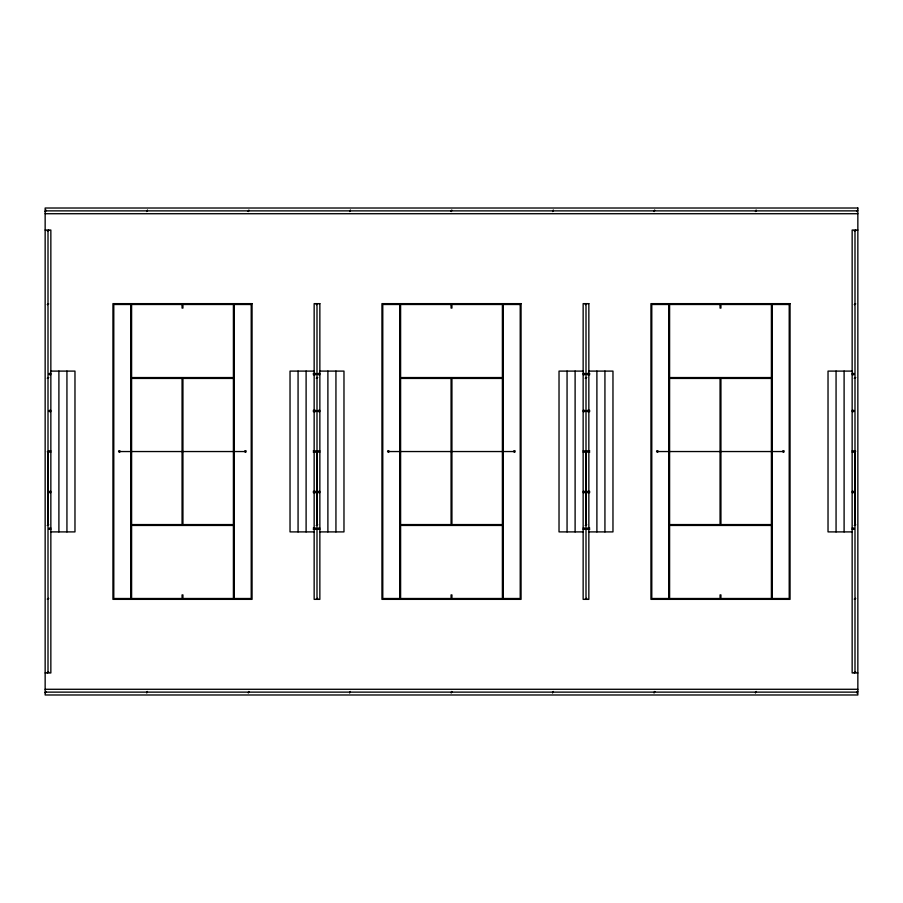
<?xml version="1.0" encoding="UTF-8"?>
<svg xmlns="http://www.w3.org/2000/svg" width="903" height="903" viewBox="0 0 903 903"><rect width="100%" height="100%" fill="white"/><g stroke="black" fill="none" stroke-linecap="round" stroke-linejoin="round"><path stroke-width="1.35" d="M48.006 524.824L48.006 451.805M316.998 524.824L316.998 451.805M586.002 524.824L586.002 451.805M854.994 524.824L854.994 451.805M45.364 210.873L857.557 210.873M45.15 213.718L857.85 213.718M45.15 230.039L50.85 230.039L50.85 672.961L45.15 672.961M857.85 230.039L852.15 230.039L852.15 672.961L857.85 672.961M50.85 371.099L74.972 371.099L74.972 531.901L50.85 531.901M314.154 371.099L290.032 371.099L290.032 531.901L314.154 531.901M319.854 371.099L343.975 371.099L343.975 531.901L319.854 531.901M583.146 371.099L559.025 371.099L559.025 531.901L583.146 531.901M588.846 371.099L612.968 371.099L612.968 531.901L588.846 531.901M852.15 371.099L828.028 371.099L828.028 531.901L852.15 531.901M50.85 373.447L49.236 373.447L49.236 374.689L50.85 374.689M313.251 373.447L315.768 373.447L315.768 374.689L313.251 374.689M319.854 373.447L318.24 373.447L318.24 374.689L319.854 374.689M583.146 373.447L584.76 373.447L584.76 374.689L583.146 374.689M589.749 373.447L587.232 373.447L587.232 374.689L589.749 374.689M852.15 373.447L853.764 373.447L853.764 374.689L852.15 374.689M50.85 410.368L49.236 410.368L49.236 411.61L50.85 411.61M313.251 410.368L315.768 410.368L315.768 411.61L313.251 411.61M319.854 410.368L318.24 410.368L318.24 411.61L319.854 411.61M583.146 410.368L584.76 410.368L584.76 411.61L583.146 411.61M589.749 410.368L587.232 410.368L587.232 411.61L589.749 411.61M852.15 410.368L853.764 410.368L853.764 411.61L852.15 411.61M50.85 450.879L49.236 450.879L49.236 452.121L50.85 452.121M313.251 450.879L315.768 450.879L315.768 452.121L313.251 452.121M319.854 450.879L318.24 450.879L318.24 452.121L319.854 452.121M583.146 450.879L584.76 450.879L584.76 452.121L583.146 452.121M589.749 450.879L587.232 450.879L587.232 452.121L589.749 452.121M852.15 450.879L853.764 450.879L853.764 452.121L852.15 452.121M119.862 451.545L245.142 451.545M388.866 451.545L514.134 451.545M657.858 451.545L783.138 451.545M50.85 491.39L49.236 491.39L49.236 492.632L50.85 492.632M313.251 491.39L315.768 491.39L315.768 492.632L313.251 492.632M319.854 491.39L318.24 491.39L318.24 492.632L319.854 492.632M583.146 491.39L584.76 491.39L584.76 492.632L583.146 492.632M589.749 491.39L587.232 491.39L587.232 492.632L589.749 492.632M852.15 491.39L853.764 491.39L853.764 492.632L852.15 492.632M50.85 528.074L49.236 528.074L49.236 529.305L50.85 529.305M313.251 528.074L315.768 528.074L315.768 529.305L313.251 529.305M319.854 528.074L318.24 528.074L318.24 529.305L319.854 529.305M583.146 528.074L584.76 528.074L584.76 529.305L583.146 529.305M589.749 528.074L587.232 528.074L587.232 529.305L589.749 529.305M852.15 528.074L853.764 528.074L853.764 529.305L852.15 529.305M45.15 689.282L857.85 689.282M45.364 692.127L857.557 692.127M854.994 230.908L854.994 598.452M854.994 599.073L854.994 672.092M844.102 371.099L844.102 531.901M836.065 371.099L836.065 531.901M604.931 371.099L604.931 531.901M596.894 371.099L596.894 531.901M586.002 303.927L586.002 598.452M575.109 371.099L575.109 531.901M567.061 371.099L567.061 531.901M335.939 371.099L335.939 531.901M327.891 371.099L327.891 531.901M316.998 303.927L316.998 598.452M306.106 371.099L306.106 531.901M298.069 371.099L298.069 531.901M66.935 371.099L66.935 531.901M58.898 371.099L58.898 531.901M48.006 230.908L48.006 598.452M48.006 599.073L48.006 672.092M118.553 451.263C119.681 454.773 121.273 448.78 118.553 451.263M244.679 451.263C245.808 454.785 247.399 448.78 244.679 451.263M387.545 451.263C388.674 454.773 390.277 448.78 387.545 451.263M513.672 451.263C514.812 454.785 516.403 448.78 513.672 451.263M656.549 451.263C657.677 454.773 659.269 448.78 656.549 451.263M782.675 451.263C783.804 454.785 785.396 448.78 782.675 451.263M857.85 208.017L45.15 208.017L45.15 694.983L857.85 694.983L857.85 208.017M45.985 210.252L45.364 211.483L45.985 210.252M147.437 210.252L146.817 211.483L147.437 210.252M248.901 210.252L248.28 211.483L248.901 210.252M350.353 210.252L349.732 211.483L350.353 210.252M451.805 210.252L451.195 211.483L451.805 210.252M553.246 210.252L552.625 211.483L553.246 210.252M654.686 210.252L654.065 211.483L654.686 210.252M756.116 210.252L755.495 211.483L756.116 210.252M857.557 210.252L856.936 211.483L857.557 210.252M48.615 230.288L47.385 230.908L48.615 230.288M855.615 230.288L854.385 230.908L855.615 230.288M252.061 303.645L112.943 303.645L112.943 599.355L252.061 599.355L252.061 303.645M319.854 303.645L314.154 303.645L314.154 599.355L319.854 599.355L319.854 303.645M521.054 303.645L381.946 303.645L381.946 599.355L521.054 599.355L521.054 303.645M588.846 303.645L583.146 303.645L583.146 599.355L588.846 599.355L588.846 303.645M790.057 303.645L650.939 303.645L650.939 599.355L790.057 599.355L790.057 303.645M48.615 303.927L47.385 304.548L48.615 303.927M317.619 303.927L316.377 304.548L317.619 303.927M586.623 303.927L585.381 304.548L586.623 303.927M855.615 303.927L854.385 304.548L855.615 303.927M130.732 304.492L113.789 304.492L113.789 598.508L130.732 598.508L130.732 304.492M182.067 304.492L131.601 304.492L131.601 377.556L233.403 377.556L233.403 304.492L182.937 304.492L182.937 308.092L182.067 308.092L182.067 304.492M251.215 304.492L234.272 304.492L234.272 598.508L251.215 598.508L251.215 304.492M399.736 304.492L382.782 304.492L382.782 598.508L399.736 598.508L399.736 304.492M451.071 304.492L400.605 304.492L400.605 377.556L502.395 377.556L502.395 304.492L451.929 304.492L451.929 308.092L451.071 308.092L451.071 304.492M520.218 304.492L503.264 304.492L503.264 598.508L520.218 598.508L520.218 304.492M668.728 304.492L651.785 304.492L651.785 598.508L668.728 598.508L668.728 304.492M720.063 304.492L669.597 304.492L669.597 377.556L771.399 377.556L771.399 304.492L720.933 304.492L720.933 308.092L720.063 308.092L720.063 304.492M789.211 304.492L772.268 304.492L772.268 598.508L789.211 598.508L789.211 304.492M48.615 377.556L47.385 378.176L48.615 377.556M317.619 377.556L316.377 378.176L317.619 377.556M586.623 377.556L585.381 378.176L586.623 377.556M855.615 377.556L854.385 378.176L855.615 377.556M182.067 378.425L131.601 378.425L131.601 524.575L182.067 524.575L182.067 378.425M233.403 378.425L182.937 378.425L182.937 524.575L233.403 524.575L233.403 378.425M451.071 378.425L400.605 378.425L400.605 524.575L451.071 524.575L451.071 378.425M502.395 378.425L451.929 378.425L451.929 524.575L502.395 524.575L502.395 378.425M720.063 378.425L669.597 378.425L669.597 524.575L720.063 524.575L720.063 378.425M771.399 378.425L720.933 378.425L720.933 524.575L771.399 524.575L771.399 378.425M48.615 451.195L47.385 451.805L48.615 451.195M317.619 451.195L316.377 451.805L317.619 451.195M586.623 451.195L585.381 451.805L586.623 451.195M855.615 451.195L854.385 451.805L855.615 451.195M48.615 524.824L47.385 525.444L48.615 524.824M317.619 524.824L316.377 525.444L317.619 524.824M586.623 524.824L585.381 525.444L586.623 524.824M855.615 524.824L854.385 525.444L855.615 524.824M233.403 525.444L131.601 525.444L131.601 598.508L182.067 598.508L182.067 594.908L182.937 594.908L182.937 598.508L233.403 598.508L233.403 525.444M502.395 525.444L400.605 525.444L400.605 598.508L451.071 598.508L451.071 594.908L451.929 594.908L451.929 598.508L502.395 598.508L502.395 525.444M771.399 525.444L669.597 525.444L669.597 598.508L720.063 598.508L720.063 594.908L720.933 594.908L720.933 598.508L771.399 598.508L771.399 525.444M48.615 598.452L47.385 599.073L48.615 598.452M317.619 598.452L316.377 599.073L317.619 598.452M586.623 598.452L585.381 599.073L586.623 598.452M855.615 598.452L854.385 599.073L855.615 598.452M48.615 672.092L47.385 672.712L48.615 672.092M855.615 672.092L854.385 672.712L855.615 672.092M45.985 691.517L45.364 692.748L45.985 691.517M147.437 691.517L146.817 692.748L147.437 691.517M248.901 691.517L248.28 692.748L248.901 691.517M350.353 691.517L349.732 692.748L350.353 691.517M451.805 691.517L451.195 692.748L451.805 691.517M553.246 691.517L552.625 692.748L553.246 691.517M654.686 691.517L654.065 692.748L654.686 691.517M756.116 691.517L755.495 692.748L756.116 691.517M857.557 691.517L856.936 692.748L857.557 691.517"/></g></svg>
